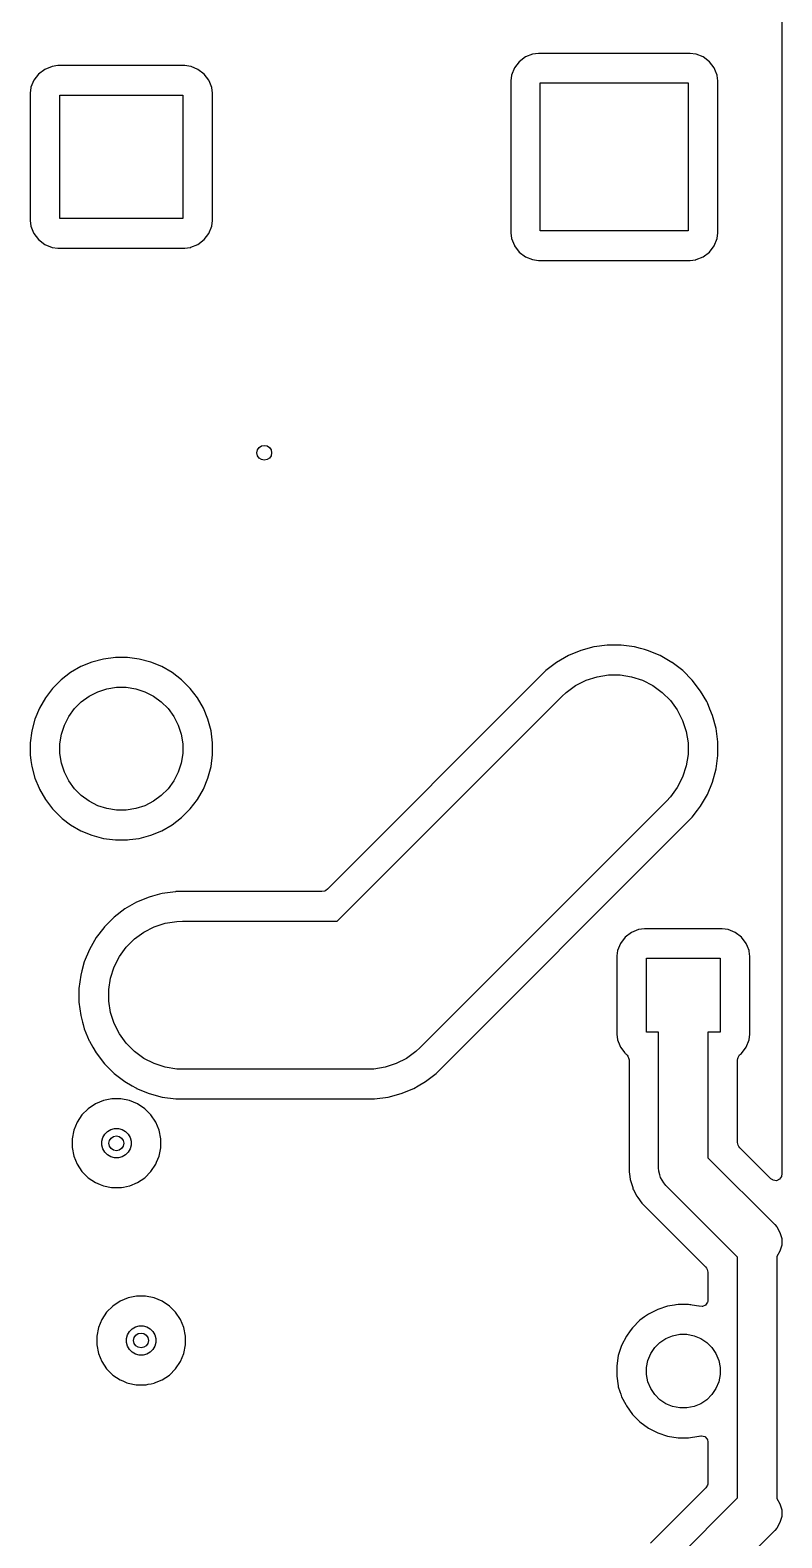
# Model space of a CAD drawing. Header units: inches. Extents: x 1.32 to 5.22, y -7.01 to -1.14.
# Drawn here: x 4.616 to 5.217, y -5.768 to -4.564 of the extents above; entities that cross this region are included whole.
import ezdxf

# ---------------------------------------------------------------- set-up
doc = ezdxf.new("R2010")
doc.units = ezdxf.units.IN
doc.header["$MEASUREMENT"] = 0
doc.layers.add('F.Cu', color=13, linetype='CONTINUOUS', true_color=0xc83434)

msp = doc.modelspace()

# ---------------------------------------------------------------- linework, layer by layer
at = {"layer": 'F.Cu', "linetype": 'CONTINUOUS'}
for p, q in [((5.2165, -3.9818), (5.2165, -5.4774)), ((5.0174, -4.5833), (5.0117, -4.5856)), ((5.0174, -4.5833), (5.0174, -4.5833)), ((5.0221, -4.5827), (5.0174, -4.5833)), ((5.0174, -4.5833), (5.0174, -4.5833)), ((5.1433, -4.5827), (5.0221, -4.5827)), ((5.0221, -4.5827), (5.0221, -4.5827)), ((5.1434, -4.5827), (5.1433, -4.5827)), ((5.1433, -4.5827), (5.1433, -4.5827)), ((5.1433, -4.5827), (5.1433, -4.5827)), ((5.1433, -4.5827), (5.1433, -4.5827)), ((5.1479, -4.5833), (5.1434, -4.5827)), ((5.1481, -4.5833), (5.1479, -4.5833)), ((5.1479, -4.5833), (5.1479, -4.5833)), ((5.1537, -4.5856), (5.1481, -4.5833)), ((4.6278, -4.5955), (4.6229, -4.5993)), ((4.6336, -4.5931), (4.6278, -4.5955)), ((4.6382, -4.5925), (4.6336, -4.5931)), ((4.6336, -4.5931), (4.6336, -4.5931)), ((4.6336, -4.5931), (4.6336, -4.5931)), ((4.7397, -4.5925), (4.6382, -4.5925)), ((4.6382, -4.5925), (4.6382, -4.5925)), ((4.7398, -4.5925), (4.7397, -4.5925)), ((4.7397, -4.5925), (4.7397, -4.5925)), ((4.7397, -4.5925), (4.7397, -4.5925)), ((4.7397, -4.5925), (4.7397, -4.5925)), ((4.7444, -4.5931), (4.7398, -4.5925)), ((4.7445, -4.5932), (4.7444, -4.5931)), ((4.7444, -4.5931), (4.7444, -4.5931)), ((4.7448, -4.5933), (4.7445, -4.5932)), ((4.7501, -4.5955), (4.7448, -4.5933)), ((4.7448, -4.5933), (4.7448, -4.5933)), ((4.7551, -4.5993), (4.7501, -4.5955)), ((4.7501, -4.5955), (4.7501, -4.5955)), ((5.003, -4.5944), (5.0007, -4.6)), ((5.0068, -4.5894), (5.003, -4.5944)), ((5.0117, -4.5856), (5.0068, -4.5894)), ((5.1586, -4.5894), (5.1537, -4.5856)), ((5.1537, -4.5856), (5.1537, -4.5856)), ((5.1624, -4.5944), (5.1586, -4.5894)), ((5.1635, -4.597), (5.1624, -4.5944)), ((5.1648, -4.6001), (5.1635, -4.597)), ((4.6191, -4.6042), (4.6168, -4.6098)), ((4.6229, -4.5993), (4.6191, -4.6042)), ((4.7588, -4.6042), (4.7551, -4.5993)), ((4.7591, -4.6047), (4.7588, -4.6042)), ((4.7612, -4.61), (4.7591, -4.6047)), ((5.0006, -4.6001), (5, -4.6047)), ((5, -4.6047), (5, -4.726)), ((5.0007, -4.6), (5.0006, -4.6001)), ((5.0006, -4.6001), (5.0006, -4.6001)), ((5.0236, -4.7244), (5.0236, -4.6063)), ((5.0236, -4.6063), (5.1417, -4.6063)), ((5.1417, -4.6063), (5.1417, -4.7244)), ((5.1648, -4.6003), (5.1648, -4.6001)), ((5.1648, -4.6001), (5.1648, -4.6001)), ((5.1648, -4.6004), (5.1648, -4.6003)), ((5.1648, -4.6003), (5.1648, -4.6003)), ((5.1654, -4.6046), (5.1648, -4.6004)), ((5.1654, -4.6047), (5.1654, -4.6046)), ((5.1654, -4.726), (5.1654, -4.6047)), ((5.1654, -4.6047), (5.1654, -4.6047)), ((5.1654, -4.6047), (5.1654, -4.6047)), ((4.6167, -4.61), (4.6161, -4.6146)), ((4.6161, -4.6146), (4.6161, -4.7161)), ((4.6168, -4.6098), (4.6167, -4.6099)), ((4.6167, -4.6099), (4.6167, -4.61)), ((4.6398, -4.7146), (4.6398, -4.6161)), ((4.6398, -4.6161), (4.7382, -4.6161)), ((4.7382, -4.6161), (4.7382, -4.7146)), ((4.7618, -4.6146), (4.7612, -4.61)), ((4.7612, -4.61), (4.7612, -4.61)), ((4.7612, -4.61), (4.7612, -4.61)), ((4.7618, -4.7161), (4.7618, -4.6146)), ((4.7618, -4.6146), (4.7618, -4.6146)), ((4.7618, -4.6146), (4.7618, -4.6146)), ((4.6161, -4.7161), (4.6167, -4.7207)), ((4.7382, -4.7146), (4.6398, -4.7146)), ((4.7612, -4.7207), (4.7618, -4.7161)), ((4.6167, -4.7207), (4.6167, -4.7207)), ((4.6167, -4.7207), (4.6167, -4.7207)), ((4.6167, -4.7207), (4.6189, -4.726)), ((4.6189, -4.726), (4.6191, -4.7265)), ((4.6191, -4.7265), (4.6229, -4.7314)), ((4.7551, -4.7314), (4.7588, -4.7265)), ((4.7588, -4.7265), (4.7612, -4.7207)), ((5, -4.726), (5.0006, -4.7306)), ((5.1417, -4.7244), (5.0236, -4.7244)), ((5.1648, -4.7306), (5.1654, -4.726)), ((4.6229, -4.7314), (4.6278, -4.7352)), ((4.6278, -4.7352), (4.6336, -4.7376)), ((4.6336, -4.7376), (4.6382, -4.7382)), ((4.6382, -4.7382), (4.7397, -4.7382)), ((4.7397, -4.7382), (4.744, -4.7376)), ((4.7397, -4.7382), (4.7397, -4.7382)), ((4.7397, -4.7382), (4.7397, -4.7382)), ((4.744, -4.7376), (4.7442, -4.7376)), ((4.7442, -4.7376), (4.7444, -4.7376)), ((4.7444, -4.7376), (4.7445, -4.7375)), ((4.7445, -4.7375), (4.7501, -4.7352)), ((4.7501, -4.7352), (4.7551, -4.7314)), ((5.0006, -4.7306), (5.0006, -4.7306)), ((5.0006, -4.7306), (5.0006, -4.7306)), ((5.0006, -4.7306), (5.0006, -4.7306)), ((5.0006, -4.7306), (5.0006, -4.7306)), ((5.0006, -4.7306), (5.0006, -4.7306)), ((5.0006, -4.7306), (5.0029, -4.7361)), ((5.0029, -4.7361), (5.0029, -4.7361)), ((5.0029, -4.7361), (5.0029, -4.7361)), ((5.0029, -4.7361), (5.003, -4.7363)), ((5.003, -4.7363), (5.0068, -4.7413)), ((5.0068, -4.7413), (5.0117, -4.7451)), ((5.1537, -4.7451), (5.1586, -4.7413)), ((5.1586, -4.7413), (5.1624, -4.7363)), ((5.1624, -4.7363), (5.1648, -4.7306)), ((5.0117, -4.7451), (5.0174, -4.7474)), ((5.0174, -4.7474), (5.0221, -4.7481)), ((5.0221, -4.7481), (5.1433, -4.7481)), ((5.1433, -4.7481), (5.1476, -4.7475)), ((5.1433, -4.7481), (5.1433, -4.7481)), ((5.1433, -4.7481), (5.1433, -4.7481)), ((5.1476, -4.7475), (5.1477, -4.7475)), ((5.1477, -4.7475), (5.1479, -4.7474)), ((5.1479, -4.7474), (5.1481, -4.7474)), ((5.1481, -4.7474), (5.1537, -4.7451)), ((4.6747, -5.0662), (4.6655, -5.0687)), ((4.6842, -5.0649), (4.6747, -5.0662)), ((4.6938, -5.0649), (4.6842, -5.0649)), ((4.6842, -5.0649), (4.6842, -5.0649)), ((4.6842, -5.0649), (4.6842, -5.0649)), ((4.7032, -5.0662), (4.6938, -5.0649)), ((4.6938, -5.0649), (4.6938, -5.0649)), ((4.6938, -5.0649), (4.6938, -5.0649)), ((4.7124, -5.0687), (4.7032, -5.0662)), ((5.046, -5.0635), (5.0366, -5.0689)), ((5.056, -5.0593), (5.046, -5.0635)), ((5.0664, -5.0566), (5.056, -5.0593)), ((5.056, -5.0593), (5.056, -5.0593)), ((5.0665, -5.0565), (5.0664, -5.0565)), ((5.0664, -5.0565), (5.0664, -5.0566)), ((5.0771, -5.0551), (5.0665, -5.0565)), ((5.0665, -5.0565), (5.0665, -5.0565)), ((5.0772, -5.0551), (5.0771, -5.0551)), ((5.0773, -5.0551), (5.0772, -5.0551)), ((5.0881, -5.0551), (5.0773, -5.0551)), ((5.0773, -5.0551), (5.0773, -5.0551)), ((5.0773, -5.0551), (5.0773, -5.0551)), ((5.0882, -5.0551), (5.0881, -5.0551)), ((5.0881, -5.0551), (5.0881, -5.0551)), ((5.0881, -5.0551), (5.0881, -5.0551)), ((5.0883, -5.0551), (5.0882, -5.0551)), ((5.0988, -5.0565), (5.0883, -5.0551)), ((5.1037, -5.0578), (5.0988, -5.0565)), ((5.0988, -5.0565), (5.0988, -5.0565)), ((5.0988, -5.0565), (5.0988, -5.0565)), ((5.1069, -5.0587), (5.1037, -5.0578)), ((5.1037, -5.0578), (5.1037, -5.0578)), ((5.1093, -5.0593), (5.1069, -5.0587)), ((5.1193, -5.0635), (5.1093, -5.0593)), ((5.1093, -5.0593), (5.1093, -5.0593)), ((5.1093, -5.0593), (5.1093, -5.0593)), ((5.1219, -5.0649), (5.1193, -5.0635)), ((5.1193, -5.0635), (5.1193, -5.0635)), ((5.1287, -5.0689), (5.1219, -5.0649)), ((4.6484, -5.0771), (4.6408, -5.0829)), ((4.6567, -5.0723), (4.6484, -5.0771)), ((4.6484, -5.0771), (4.6484, -5.0771)), ((4.6655, -5.0687), (4.6567, -5.0723)), ((4.6567, -5.0723), (4.6567, -5.0723)), ((4.7213, -5.0723), (4.7124, -5.0687)), ((4.7295, -5.0771), (4.7213, -5.0723)), ((4.7213, -5.0723), (4.7213, -5.0723)), ((4.7213, -5.0723), (4.7213, -5.0723)), ((4.7296, -5.0771), (4.7295, -5.0771)), ((4.7295, -5.0771), (4.7295, -5.0771)), ((4.7371, -5.0829), (4.7296, -5.0771)), ((4.7296, -5.0771), (4.7296, -5.0771)), ((5.028, -5.0755), (5.0204, -5.0832)), ((5.0323, -5.0722), (5.028, -5.0755)), ((5.028, -5.0755), (5.028, -5.0755)), ((5.028, -5.0755), (5.028, -5.0755)), ((5.0366, -5.0689), (5.0323, -5.0722)), ((5.0366, -5.0689), (5.0366, -5.0689)), ((5.0366, -5.0689), (5.0366, -5.0689)), ((5.0689, -5.0804), (5.078, -5.0789)), ((5.078, -5.0789), (5.0873, -5.0789)), ((5.0873, -5.0789), (5.0965, -5.0804)), ((5.1288, -5.0689), (5.1287, -5.0689)), ((5.1287, -5.0689), (5.1287, -5.0689)), ((5.1373, -5.0755), (5.1288, -5.0689)), ((5.145, -5.0832), (5.1373, -5.0755)), ((5.1373, -5.0755), (5.1373, -5.0755)), ((5.1373, -5.0755), (5.1373, -5.0755)), ((5.1373, -5.0755), (5.1373, -5.0755)), ((5.1373, -5.0755), (5.1373, -5.0755)), ((4.6341, -5.0897), (4.6283, -5.0972)), ((4.6408, -5.0829), (4.6341, -5.0897)), ((4.6341, -5.0897), (4.6341, -5.0897)), ((4.6341, -5.0897), (4.6341, -5.0897)), ((4.6408, -5.0829), (4.6408, -5.0829)), ((4.6408, -5.0829), (4.6408, -5.0829)), ((4.6701, -5.0923), (4.6775, -5.0899)), ((4.6775, -5.0899), (4.6851, -5.0887)), ((4.6851, -5.0887), (4.6928, -5.0887)), ((4.6928, -5.0887), (4.7005, -5.0899)), ((4.7005, -5.0899), (4.7078, -5.0923)), ((4.7439, -5.0897), (4.7371, -5.0829)), ((4.7371, -5.0829), (4.7371, -5.0829)), ((4.7371, -5.0829), (4.7371, -5.0829)), ((4.7371, -5.0829), (4.7371, -5.0829)), ((4.7371, -5.0829), (4.7371, -5.0829)), ((4.7497, -5.0972), (4.7439, -5.0897)), ((4.7439, -5.0897), (4.7439, -5.0897)), ((4.7439, -5.0897), (4.7439, -5.0897)), ((4.7439, -5.0897), (4.7439, -5.0897)), ((5.0204, -5.0832), (4.8535, -5.25)), ((5.0443, -5.0929), (5.0518, -5.0874)), ((5.0518, -5.0874), (5.0601, -5.0832)), ((5.0601, -5.0832), (5.0689, -5.0804)), ((5.0965, -5.0804), (5.1053, -5.0832)), ((5.1053, -5.0832), (5.1135, -5.0874)), ((5.1135, -5.0874), (5.121, -5.0929)), ((5.1516, -5.0918), (5.145, -5.0832)), ((5.145, -5.0832), (5.145, -5.0832)), ((5.145, -5.0832), (5.145, -5.0832)), ((4.6283, -5.0972), (4.6235, -5.1055)), ((4.6283, -5.0972), (4.6283, -5.0972)), ((4.6516, -5.1058), (4.657, -5.1004)), ((4.657, -5.1004), (4.6633, -5.0958)), ((4.6633, -5.0958), (4.6701, -5.0923)), ((4.7078, -5.0923), (4.7147, -5.0958)), ((4.7147, -5.0958), (4.7209, -5.1004)), ((4.7209, -5.1004), (4.7264, -5.1058)), ((4.7545, -5.1055), (4.7497, -5.0972)), ((4.8614, -5.2756), (5.0409, -5.096)), ((5.0409, -5.096), (5.0443, -5.0929)), ((5.121, -5.0929), (5.1276, -5.0994)), ((5.1276, -5.0994), (5.133, -5.1069)), ((5.1565, -5.1002), (5.1516, -5.0918)), ((5.1516, -5.0918), (5.1516, -5.0918)), ((5.1569, -5.101), (5.1565, -5.1002)), ((5.157, -5.1011), (5.1569, -5.101)), ((5.157, -5.1012), (5.157, -5.1011)), ((5.157, -5.1011), (5.157, -5.1011)), ((5.1591, -5.1063), (5.157, -5.1012)), ((4.6198, -5.1143), (4.6174, -5.1236)), ((4.6235, -5.1055), (4.6198, -5.1143)), ((4.6235, -5.1055), (4.6235, -5.1055)), ((4.6435, -5.119), (4.647, -5.1121)), ((4.647, -5.1121), (4.6516, -5.1058)), ((4.7264, -5.1058), (4.7309, -5.1121)), ((4.7309, -5.1121), (4.7344, -5.119)), ((4.7581, -5.1143), (4.7545, -5.1055)), ((4.7606, -5.1236), (4.7581, -5.1143)), ((5.133, -5.1069), (5.1372, -5.1152)), ((5.1372, -5.1152), (5.1401, -5.124)), ((5.1612, -5.1112), (5.1591, -5.1063)), ((5.164, -5.1216), (5.1612, -5.1112)), ((4.6174, -5.1236), (4.6161, -5.133)), ((4.6399, -5.1339), (4.6411, -5.1263)), ((4.6411, -5.1263), (4.6435, -5.119)), ((4.7344, -5.119), (4.7368, -5.1263)), ((4.7368, -5.1263), (4.738, -5.1339)), ((4.7618, -5.133), (4.7606, -5.1236)), ((5.1401, -5.124), (5.1416, -5.1332)), ((5.1654, -5.1324), (5.164, -5.1216)), ((4.6161, -5.133), (4.6161, -5.1426)), ((4.6399, -5.1417), (4.6399, -5.1339)), ((4.738, -5.1339), (4.738, -5.1417)), ((4.7618, -5.1426), (4.7618, -5.133)), ((5.1416, -5.1332), (5.1416, -5.1424)), ((5.1654, -5.1432), (5.1654, -5.1324)), ((4.6161, -5.1426), (4.6167, -5.1471)), ((4.6167, -5.1471), (4.6174, -5.152)), ((4.6411, -5.1493), (4.6399, -5.1417)), ((4.6435, -5.1566), (4.6411, -5.1493)), ((4.7368, -5.1493), (4.7344, -5.1566)), ((4.738, -5.1417), (4.7368, -5.1493)), ((4.7606, -5.152), (4.7618, -5.1426)), ((5.1416, -5.1424), (5.1401, -5.1516)), ((5.164, -5.154), (5.1654, -5.1432)), ((4.6174, -5.152), (4.6198, -5.1613)), ((4.6198, -5.1613), (4.6232, -5.1693)), ((4.647, -5.1635), (4.6435, -5.1566)), ((4.7344, -5.1566), (4.7309, -5.1635)), ((4.7545, -5.1701), (4.7581, -5.1613)), ((4.7581, -5.1613), (4.7606, -5.152)), ((5.1372, -5.1604), (5.133, -5.1687)), ((5.1401, -5.1516), (5.1372, -5.1604)), ((5.1612, -5.1644), (5.164, -5.154)), ((4.6232, -5.1693), (4.6233, -5.1696)), ((4.6233, -5.1696), (4.6235, -5.1701)), ((4.6235, -5.1701), (4.6235, -5.1701)), ((4.6235, -5.1701), (4.6283, -5.1784)), ((4.6516, -5.1698), (4.647, -5.1635)), ((4.657, -5.1752), (4.6516, -5.1698)), ((4.6633, -5.1798), (4.657, -5.1752)), ((4.7209, -5.1752), (4.7147, -5.1798)), ((4.7264, -5.1698), (4.7209, -5.1752)), ((4.7309, -5.1635), (4.7264, -5.1698)), ((4.7497, -5.1784), (4.7545, -5.1701)), ((5.133, -5.1687), (5.1276, -5.1761)), ((5.1516, -5.1838), (5.157, -5.1744)), ((5.157, -5.1744), (5.1612, -5.1644)), ((4.6283, -5.1784), (4.6283, -5.1784)), ((4.6283, -5.1784), (4.6283, -5.1784)), ((4.6283, -5.1784), (4.6283, -5.1784)), ((4.6283, -5.1784), (4.6341, -5.1859)), ((4.6341, -5.1859), (4.6341, -5.1859)), ((4.6341, -5.1859), (4.6341, -5.1859)), ((4.6341, -5.1859), (4.6341, -5.1859)), ((4.6341, -5.1859), (4.6408, -5.1927)), ((4.6701, -5.1833), (4.6633, -5.1798)), ((4.6775, -5.1856), (4.6701, -5.1833)), ((4.6851, -5.1869), (4.6775, -5.1856)), ((4.6928, -5.1869), (4.6851, -5.1869)), ((4.7005, -5.1856), (4.6928, -5.1869)), ((4.7078, -5.1833), (4.7005, -5.1856)), ((4.7147, -5.1798), (4.7078, -5.1833)), ((4.7371, -5.1927), (4.7439, -5.1859)), ((4.7439, -5.1859), (4.7497, -5.1784)), ((5.1244, -5.1796), (4.9276, -5.3764)), ((5.1276, -5.1761), (5.1244, -5.1796)), ((5.145, -5.1924), (5.1492, -5.187)), ((5.1492, -5.187), (5.1516, -5.1838)), ((4.6408, -5.1927), (4.6408, -5.1927)), ((4.6408, -5.1927), (4.6408, -5.1927)), ((4.6408, -5.1927), (4.6408, -5.1927)), ((4.6408, -5.1927), (4.6417, -5.1934)), ((4.6417, -5.1934), (4.6484, -5.1985)), ((4.6484, -5.1985), (4.6567, -5.2033)), ((4.7213, -5.2033), (4.7295, -5.1985)), ((4.7295, -5.1985), (4.7371, -5.1927)), ((5.137, -5.2004), (5.145, -5.1924)), ((5.145, -5.1924), (5.145, -5.1924)), ((4.6567, -5.2033), (4.6567, -5.2033)), ((4.6567, -5.2033), (4.6567, -5.2033)), ((4.6567, -5.2033), (4.6655, -5.2069)), ((4.6655, -5.2069), (4.6747, -5.2094)), ((4.6747, -5.2094), (4.6818, -5.2103)), ((4.6818, -5.2103), (4.6842, -5.2106)), ((4.6842, -5.2106), (4.6842, -5.2106)), ((4.6842, -5.2106), (4.6842, -5.2106)), ((4.6842, -5.2106), (4.6938, -5.2106)), ((4.6938, -5.2106), (4.6956, -5.2104)), ((4.6938, -5.2106), (4.6938, -5.2106)), ((4.6956, -5.2104), (4.7032, -5.2094)), ((4.7032, -5.2094), (4.7124, -5.2069)), ((4.7124, -5.2069), (4.7213, -5.2033)), ((4.9405, -5.397), (5.137, -5.2004)), ((5.137, -5.2004), (5.137, -5.2004)), ((4.7112, -5.2562), (4.7011, -5.2603)), ((4.7139, -5.2554), (4.7112, -5.2562)), ((4.7194, -5.254), (4.7139, -5.2554)), ((4.7215, -5.2534), (4.7194, -5.254)), ((4.7194, -5.254), (4.7194, -5.254)), ((4.7216, -5.2534), (4.7215, -5.2534)), ((4.7322, -5.252), (4.7216, -5.2534)), ((4.7216, -5.2534), (4.7216, -5.2534)), ((4.7216, -5.2534), (4.7216, -5.2534)), ((4.7323, -5.252), (4.7322, -5.252)), ((4.7324, -5.2519), (4.7323, -5.252)), ((4.8491, -5.2519), (4.7324, -5.2519)), ((4.8515, -5.2514), (4.8491, -5.2519)), ((4.8524, -5.2509), (4.8515, -5.2514)), ((4.8535, -5.25), (4.8524, -5.2509)), ((4.6918, -5.2657), (4.6832, -5.2723)), ((4.7011, -5.2603), (4.6918, -5.2657)), ((4.6918, -5.2657), (4.6918, -5.2657)), ((4.7011, -5.2603), (4.7011, -5.2603)), ((4.6749, -5.2808), (4.6689, -5.2886)), ((4.6755, -5.28), (4.6749, -5.2808)), ((4.6832, -5.2723), (4.6755, -5.28)), ((4.6755, -5.28), (4.6755, -5.28)), ((4.6755, -5.28), (4.6755, -5.28)), ((4.6755, -5.28), (4.6755, -5.28)), ((4.6832, -5.2723), (4.6832, -5.2723)), ((4.7069, -5.2843), (4.7152, -5.2801)), ((4.7152, -5.2801), (4.724, -5.2772)), ((4.724, -5.2772), (4.7332, -5.2758)), ((4.7332, -5.2758), (4.7378, -5.2756)), ((4.7378, -5.2756), (4.8614, -5.2756)), ((5.1021, -5.2821), (5.0963, -5.2845)), ((5.1067, -5.2815), (5.1021, -5.2821)), ((5.1021, -5.2821), (5.1021, -5.2821)), ((5.1021, -5.2821), (5.1021, -5.2821)), ((5.1689, -5.2815), (5.1067, -5.2815)), ((5.1067, -5.2815), (5.1067, -5.2815)), ((5.1735, -5.2821), (5.1689, -5.2815)), ((5.1689, -5.2815), (5.1689, -5.2815)), ((5.1689, -5.2815), (5.1689, -5.2815)), ((5.1689, -5.2815), (5.1689, -5.2815)), ((5.1689, -5.2815), (5.1689, -5.2815)), ((5.1737, -5.2822), (5.1735, -5.2821)), ((5.1735, -5.2821), (5.1735, -5.2821)), ((5.1792, -5.2845), (5.1737, -5.2822)), ((4.6689, -5.2886), (4.6635, -5.298)), ((4.6689, -5.2886), (4.6689, -5.2886)), ((4.6929, -5.2963), (4.6994, -5.2897)), ((4.6994, -5.2897), (4.7069, -5.2843)), ((5.0876, -5.2932), (5.0853, -5.2988)), ((5.0914, -5.2883), (5.0876, -5.2932)), ((5.0963, -5.2845), (5.0914, -5.2883)), ((5.1842, -5.2883), (5.1792, -5.2845)), ((5.1792, -5.2845), (5.1792, -5.2845)), ((5.188, -5.2932), (5.1842, -5.2883)), ((5.1891, -5.2958), (5.188, -5.2932)), ((4.6635, -5.298), (4.6593, -5.308)), ((4.6635, -5.298), (4.6635, -5.298)), ((4.6832, -5.312), (4.6874, -5.3038)), ((4.6874, -5.3038), (4.6929, -5.2963)), ((5.0847, -5.3031), (5.0846, -5.3036)), ((5.0846, -5.3036), (5.0846, -5.3036)), ((5.0846, -5.3036), (5.0846, -5.3657)), ((5.0852, -5.2989), (5.0847, -5.3031)), ((5.0847, -5.3031), (5.0847, -5.3031)), ((5.0847, -5.3031), (5.0847, -5.3031)), ((5.0853, -5.2988), (5.0852, -5.2989)), ((5.0852, -5.2989), (5.0852, -5.2989)), ((5.1083, -5.3642), (5.1083, -5.3051)), ((5.1083, -5.3051), (5.1673, -5.3051)), ((5.1673, -5.3051), (5.1673, -5.3642)), ((5.1904, -5.2989), (5.1891, -5.2958)), ((5.1904, -5.299), (5.1904, -5.2989)), ((5.1904, -5.2991), (5.1904, -5.299)), ((5.1904, -5.2993), (5.1904, -5.2991)), ((5.1904, -5.2991), (5.1904, -5.2991)), ((5.191, -5.3036), (5.1904, -5.2993)), ((5.191, -5.3657), (5.191, -5.3036)), ((5.191, -5.3036), (5.191, -5.3036)), ((5.191, -5.3036), (5.191, -5.3036)), ((5.191, -5.3036), (5.191, -5.3036)), ((4.6565, -5.3185), (4.6551, -5.3292)), ((4.6574, -5.315), (4.6565, -5.3185)), ((4.6565, -5.3185), (4.6565, -5.3185)), ((4.6565, -5.3185), (4.6565, -5.3185)), ((4.6593, -5.308), (4.6574, -5.315)), ((4.6593, -5.308), (4.6593, -5.308)), ((4.6804, -5.3209), (4.6832, -5.312)), ((4.6551, -5.3292), (4.6551, -5.3292)), ((4.6551, -5.3292), (4.6551, -5.3401)), ((4.6789, -5.33), (4.6804, -5.3209)), ((4.6789, -5.3393), (4.6789, -5.33)), ((4.6551, -5.3401), (4.6551, -5.3401)), ((4.6551, -5.3401), (4.6565, -5.3508)), ((4.6804, -5.3484), (4.6789, -5.3393)), ((4.6565, -5.3508), (4.6565, -5.3508)), ((4.6565, -5.3508), (4.6565, -5.3508)), ((4.6565, -5.3508), (4.6579, -5.356)), ((4.6832, -5.3572), (4.6804, -5.3484)), ((4.6579, -5.356), (4.6584, -5.3579)), ((4.6584, -5.3579), (4.6593, -5.3613)), ((4.6593, -5.3613), (4.6634, -5.3711)), ((4.6874, -5.3655), (4.6832, -5.3572)), ((4.6929, -5.373), (4.6874, -5.3655)), ((5.0846, -5.3657), (5.0852, -5.3703)), ((5.1181, -5.3642), (5.1083, -5.3642)), ((5.1181, -5.4724), (5.1181, -5.3642)), ((5.1673, -5.3642), (5.1575, -5.3642)), ((5.1575, -5.3642), (5.1575, -5.4643)), ((5.1904, -5.3703), (5.191, -5.3657)), ((4.6634, -5.3711), (4.6635, -5.3713)), ((4.6635, -5.3713), (4.6635, -5.3713)), ((4.6635, -5.3713), (4.6662, -5.3761)), ((4.6662, -5.3761), (4.6689, -5.3807)), ((4.6994, -5.3796), (4.6929, -5.373)), ((4.7069, -5.385), (4.6994, -5.3796)), ((4.9242, -5.3796), (4.9167, -5.385)), ((4.9276, -5.3764), (4.9242, -5.3796)), ((5.0852, -5.3703), (5.0852, -5.3703)), ((5.0852, -5.3703), (5.0852, -5.3703)), ((5.0852, -5.3703), (5.0852, -5.3703)), ((5.0852, -5.3703), (5.0852, -5.3703)), ((5.0852, -5.3703), (5.0852, -5.3703)), ((5.0852, -5.3703), (5.0871, -5.3748)), ((5.0871, -5.3748), (5.0876, -5.3761)), ((5.0876, -5.3761), (5.0911, -5.3807)), ((5.1842, -5.381), (5.188, -5.3761)), ((5.188, -5.3761), (5.1904, -5.3703)), ((4.6689, -5.3807), (4.6689, -5.3807)), ((4.6689, -5.3807), (4.6689, -5.3807)), ((4.6689, -5.3807), (4.6755, -5.3893)), ((4.6755, -5.3893), (4.6755, -5.3893)), ((4.6755, -5.3893), (4.6755, -5.3893)), ((4.6755, -5.3893), (4.6832, -5.397)), ((4.7152, -5.3892), (4.7069, -5.385)), ((4.724, -5.3921), (4.7152, -5.3892)), ((4.9084, -5.3892), (4.8996, -5.3921)), ((4.9167, -5.385), (4.9084, -5.3892)), ((5.0911, -5.3807), (5.0914, -5.381)), ((5.0914, -5.381), (5.092, -5.3815)), ((5.092, -5.3815), (5.093, -5.3825)), ((5.093, -5.3825), (5.0935, -5.3832)), ((5.0935, -5.3832), (5.0944, -5.3853)), ((5.0944, -5.3853), (5.0944, -5.3854)), ((5.0944, -5.3854), (5.0945, -5.3862)), ((5.0945, -5.3862), (5.0945, -5.4759)), ((5.1811, -5.3865), (5.1813, -5.3851)), ((5.1811, -5.4521), (5.1811, -5.3865)), ((5.1813, -5.3851), (5.1816, -5.3842)), ((5.1816, -5.3842), (5.1827, -5.3823)), ((5.1827, -5.3822), (5.1834, -5.3817)), ((5.1827, -5.3823), (5.1827, -5.3822)), ((5.1834, -5.3817), (5.1842, -5.381)), ((4.6832, -5.397), (4.6832, -5.397)), ((4.6832, -5.397), (4.6832, -5.397)), ((4.6832, -5.397), (4.6918, -5.4036)), ((4.6918, -5.4036), (4.6918, -5.4036)), ((4.6918, -5.4036), (4.6918, -5.4036)), ((4.6918, -5.4036), (4.6975, -5.4069)), ((4.7332, -5.3935), (4.724, -5.3921)), ((4.7378, -5.3937), (4.7332, -5.3935)), ((4.8858, -5.3937), (4.7378, -5.3937)), ((4.8905, -5.3935), (4.8858, -5.3937)), ((4.8996, -5.3921), (4.8905, -5.3935)), ((4.9261, -5.4069), (4.9319, -5.4036)), ((4.9319, -5.4036), (4.9405, -5.397)), ((4.6975, -5.4069), (4.7005, -5.4086)), ((4.7005, -5.4086), (4.701, -5.4089)), ((4.701, -5.4089), (4.7011, -5.4089)), ((4.7011, -5.4089), (4.7011, -5.409)), ((4.7011, -5.409), (4.7012, -5.409)), ((4.7012, -5.409), (4.7112, -5.4131)), ((4.7112, -5.4131), (4.7216, -5.4159)), ((4.7216, -5.4159), (4.7324, -5.4173)), ((4.8912, -5.4173), (4.902, -5.4159)), ((4.902, -5.4159), (4.9125, -5.4131)), ((4.9125, -5.4131), (4.9225, -5.409)), ((4.9225, -5.409), (4.9261, -5.4069)), ((4.6624, -5.4252), (4.6575, -5.4302)), ((4.6682, -5.4213), (4.6624, -5.4252)), ((4.6624, -5.4252), (4.6624, -5.4252)), ((4.6624, -5.4252), (4.6624, -5.4252)), ((4.6747, -5.4187), (4.6682, -5.4213)), ((4.6682, -5.4213), (4.6682, -5.4213)), ((4.6682, -5.4213), (4.6682, -5.4213)), ((4.6815, -5.4173), (4.6747, -5.4187)), ((4.6747, -5.4187), (4.6747, -5.4187)), ((4.6747, -5.4187), (4.6747, -5.4187)), ((4.6885, -5.4173), (4.6815, -5.4173)), ((4.6815, -5.4173), (4.6815, -5.4173)), ((4.6815, -5.4173), (4.6815, -5.4173)), ((4.6954, -5.4187), (4.6885, -5.4173)), ((4.6885, -5.4173), (4.6885, -5.4173)), ((4.6885, -5.4173), (4.6885, -5.4173)), ((4.7018, -5.4213), (4.6954, -5.4187)), ((4.6954, -5.4187), (4.6954, -5.4187)), ((4.6954, -5.4187), (4.6954, -5.4187)), ((4.7076, -5.4252), (4.7018, -5.4213)), ((4.7018, -5.4213), (4.7018, -5.4213)), ((4.7018, -5.4213), (4.7018, -5.4213)), ((4.7018, -5.4213), (4.7018, -5.4213)), ((4.7018, -5.4213), (4.7018, -5.4213)), ((4.7126, -5.4302), (4.7076, -5.4252)), ((4.7076, -5.4252), (4.7076, -5.4252)), ((4.7076, -5.4252), (4.7076, -5.4252)), ((4.7324, -5.4173), (4.7324, -5.4173)), ((4.7324, -5.4173), (4.8912, -5.4173)), ((4.8912, -5.4173), (4.8912, -5.4173)), ((4.6536, -5.436), (4.6509, -5.4424)), ((4.6575, -5.4302), (4.6536, -5.436)), ((4.6536, -5.436), (4.6536, -5.436)), ((4.6536, -5.436), (4.6536, -5.436)), ((4.6575, -5.4302), (4.6575, -5.4302)), ((4.6575, -5.4302), (4.6575, -5.4302)), ((4.7165, -5.436), (4.7126, -5.4302)), ((4.7126, -5.4302), (4.7126, -5.4302)), ((4.7126, -5.4302), (4.7126, -5.4302)), ((4.7191, -5.4424), (4.7165, -5.436)), ((4.7165, -5.436), (4.7165, -5.436)), ((4.6509, -5.4424), (4.6496, -5.4493)), ((4.6496, -5.4493), (4.6496, -5.4562)), ((4.6509, -5.4424), (4.6509, -5.4424)), ((4.6509, -5.4424), (4.6509, -5.4424)), ((4.6733, -5.4512), (4.6741, -5.4482)), ((4.6733, -5.4543), (4.6733, -5.4512)), ((4.6741, -5.4482), (4.6757, -5.4456)), ((4.6757, -5.4456), (4.6778, -5.4434)), ((4.6778, -5.4434), (4.6805, -5.4418)), ((4.6805, -5.4418), (4.6835, -5.441)), ((4.6835, -5.441), (4.6866, -5.441)), ((4.6866, -5.441), (4.6896, -5.4418)), ((4.6896, -5.4418), (4.6922, -5.4434)), ((4.6922, -5.4434), (4.6944, -5.4456)), ((4.6944, -5.4456), (4.696, -5.4482)), ((4.696, -5.4482), (4.6967, -5.4512)), ((4.6967, -5.4512), (4.6967, -5.4543)), ((4.7205, -5.4492), (4.7191, -5.4424)), ((4.7191, -5.4424), (4.7191, -5.4424)), ((4.7205, -5.4493), (4.7205, -5.4492)), ((4.7205, -5.4563), (4.7205, -5.4493)), ((5.1817, -5.4544), (5.1811, -5.4521)), ((4.6496, -5.4562), (4.6509, -5.4631)), ((4.6509, -5.4631), (4.6509, -5.4631)), ((4.6509, -5.4631), (4.6509, -5.4631)), ((4.6509, -5.4631), (4.6536, -5.4695)), ((4.6741, -5.4573), (4.6733, -5.4543)), ((4.6757, -5.4599), (4.6741, -5.4573)), ((4.6778, -5.4621), (4.6757, -5.4599)), ((4.6805, -5.4637), (4.6778, -5.4621)), ((4.6835, -5.4645), (4.6805, -5.4637)), ((4.6896, -5.4637), (4.6866, -5.4645)), ((4.6922, -5.4621), (4.6896, -5.4637)), ((4.6944, -5.4599), (4.6922, -5.4621)), ((4.696, -5.4573), (4.6944, -5.4599)), ((4.6967, -5.4543), (4.696, -5.4573)), ((4.7171, -5.468), (4.7191, -5.4631)), ((4.7191, -5.4631), (4.7192, -5.463)), ((4.7191, -5.4631), (4.7191, -5.4631)), ((4.7191, -5.4631), (4.7191, -5.4631)), ((4.7192, -5.463), (4.7205, -5.4563)), ((4.7205, -5.4563), (4.7205, -5.4563)), ((5.1822, -5.4553), (5.1817, -5.4544)), ((5.183, -5.4564), (5.1822, -5.4553)), ((5.2078, -5.4812), (5.183, -5.4564)), ((4.6536, -5.4695), (4.6536, -5.4695)), ((4.6536, -5.4695), (4.6536, -5.4695)), ((4.6536, -5.4695), (4.6575, -5.4754)), ((4.6575, -5.4754), (4.6575, -5.4754)), ((4.6575, -5.4754), (4.6575, -5.4754)), ((4.6575, -5.4754), (4.6624, -5.4803)), ((4.6866, -5.4645), (4.6835, -5.4645)), ((4.7076, -5.4803), (4.7126, -5.4754)), ((4.7126, -5.4754), (4.7165, -5.4695)), ((4.7165, -5.4695), (4.7171, -5.468)), ((5.0945, -5.4759), (5.0947, -5.4771)), ((5.1183, -5.475), (5.1181, -5.4724)), ((5.1191, -5.4779), (5.1183, -5.475)), ((5.1183, -5.475), (5.1183, -5.475)), ((5.1575, -5.4643), (5.2108, -5.5176)), ((4.6624, -5.4803), (4.6624, -5.4803)), ((4.6624, -5.4803), (4.6624, -5.4803)), ((4.6624, -5.4803), (4.6682, -5.4842)), ((4.6682, -5.4842), (4.6682, -5.4842)), ((4.6682, -5.4842), (4.672, -5.4857)), ((4.672, -5.4857), (4.6747, -5.4868)), ((4.6747, -5.4868), (4.6747, -5.4868)), ((4.6747, -5.4868), (4.6747, -5.4868)), ((4.6747, -5.4868), (4.6747, -5.4868)), ((4.6747, -5.4868), (4.6812, -5.4881)), ((4.6812, -5.4881), (4.6814, -5.4882)), ((4.6814, -5.4882), (4.6815, -5.4882)), ((4.6815, -5.4882), (4.6885, -5.4882)), ((4.6885, -5.4882), (4.6887, -5.4882)), ((4.6887, -5.4882), (4.689, -5.4881)), ((4.689, -5.4881), (4.6908, -5.4878)), ((4.6908, -5.4878), (4.6931, -5.4873)), ((4.6908, -5.4878), (4.6908, -5.4878)), ((4.6931, -5.4873), (4.6954, -5.4868)), ((4.6954, -5.4868), (4.6954, -5.4868)), ((4.6954, -5.4868), (4.6954, -5.4868)), ((4.6954, -5.4868), (4.6954, -5.4868)), ((4.6954, -5.4868), (4.6954, -5.4868)), ((4.6954, -5.4868), (4.6955, -5.4868)), ((4.6955, -5.4868), (4.6958, -5.4867)), ((4.6958, -5.4867), (4.7018, -5.4842)), ((4.6958, -5.4867), (4.6958, -5.4867)), ((4.7018, -5.4842), (4.7076, -5.4803)), ((4.7018, -5.4842), (4.7018, -5.4842)), ((4.7018, -5.4842), (4.7018, -5.4842)), ((5.0947, -5.4771), (5.0947, -5.4771)), ((5.0947, -5.4771), (5.0954, -5.4816)), ((5.0954, -5.4816), (5.0955, -5.4826)), ((5.0955, -5.4826), (5.0955, -5.4826)), ((5.0955, -5.4826), (5.0955, -5.4826)), ((5.0955, -5.4826), (5.0974, -5.4882)), ((5.0974, -5.4882), (5.0976, -5.4891)), ((5.1196, -5.48), (5.1191, -5.4779)), ((5.1222, -5.4844), (5.1196, -5.48)), ((5.1239, -5.4864), (5.1222, -5.4844)), ((5.1222, -5.4844), (5.1222, -5.4844)), ((5.1811, -5.5436), (5.1239, -5.4864)), ((5.2092, -5.4821), (5.2078, -5.4812)), ((5.2095, -5.4823), (5.2092, -5.4821)), ((5.2122, -5.4827), (5.2095, -5.4823)), ((5.2147, -5.4815), (5.2122, -5.4827)), ((5.2162, -5.4792), (5.2147, -5.4815)), ((5.2163, -5.4788), (5.2162, -5.4792)), ((5.2165, -5.4774), (5.2163, -5.4788)), ((5.0976, -5.4891), (5.0976, -5.4891)), ((5.0976, -5.4891), (5.0976, -5.4891)), ((5.0976, -5.4891), (5.0981, -5.4899)), ((5.0981, -5.4899), (5.0981, -5.4899)), ((5.0981, -5.4899), (5.1007, -5.4951)), ((5.1007, -5.4951), (5.1007, -5.4951)), ((5.1007, -5.4951), (5.1014, -5.496)), ((5.1014, -5.496), (5.1047, -5.5007)), ((5.1047, -5.5007), (5.1047, -5.5007)), ((5.1047, -5.5007), (5.1555, -5.5515)), ((5.2108, -5.5176), (5.2125, -5.5195)), ((5.2125, -5.5195), (5.215, -5.524)), ((5.215, -5.524), (5.2164, -5.5289)), ((5.2164, -5.5341), (5.215, -5.539)), ((5.2164, -5.5289), (5.2164, -5.5341)), ((5.1811, -5.7359), (5.1811, -5.5436)), ((5.215, -5.539), (5.2126, -5.5433)), ((5.2126, -5.5433), (5.2126, -5.7363)), ((5.1555, -5.5515), (5.1564, -5.5526)), ((5.1564, -5.5526), (5.1569, -5.5535)), ((5.1569, -5.5535), (5.1575, -5.5558)), ((5.1575, -5.5558), (5.1575, -5.5777)), ((4.6821, -5.5827), (4.6772, -5.5876)), ((4.6879, -5.5788), (4.6821, -5.5827)), ((4.6821, -5.5827), (4.6821, -5.5827)), ((4.6821, -5.5827), (4.6821, -5.5827)), ((4.6944, -5.5761), (4.6879, -5.5788)), ((4.6879, -5.5788), (4.6879, -5.5788)), ((4.6879, -5.5788), (4.6879, -5.5788)), ((4.7012, -5.5748), (4.6944, -5.5761)), ((4.6944, -5.5761), (4.6944, -5.5761)), ((4.6944, -5.5761), (4.6944, -5.5761)), ((4.7082, -5.5748), (4.7012, -5.5748)), ((4.7012, -5.5748), (4.7012, -5.5748)), ((4.7012, -5.5748), (4.7012, -5.5748)), ((4.7151, -5.5761), (4.7082, -5.5748)), ((4.7082, -5.5748), (4.7082, -5.5748)), ((4.7082, -5.5748), (4.7082, -5.5748)), ((4.7215, -5.5788), (4.7151, -5.5761)), ((4.7151, -5.5761), (4.7151, -5.5761)), ((4.7151, -5.5761), (4.7151, -5.5761)), ((4.7273, -5.5827), (4.7215, -5.5788)), ((4.7215, -5.5788), (4.7215, -5.5788)), ((4.7215, -5.5788), (4.7215, -5.5788)), ((4.7215, -5.5788), (4.7215, -5.5788)), ((4.7215, -5.5788), (4.7215, -5.5788)), ((4.7323, -5.5876), (4.7273, -5.5827)), ((4.7273, -5.5827), (4.7273, -5.5827)), ((4.7273, -5.5827), (4.7273, -5.5827)), ((5.1253, -5.5828), (5.1174, -5.5854)), ((5.1308, -5.5819), (5.1253, -5.5828)), ((5.1317, -5.5818), (5.1308, -5.5819)), ((5.1321, -5.5817), (5.1317, -5.5818)), ((5.1336, -5.5815), (5.1321, -5.5817)), ((5.142, -5.5815), (5.1336, -5.5815)), ((5.1336, -5.5815), (5.1336, -5.5815)), ((5.1431, -5.5817), (5.142, -5.5815)), ((5.142, -5.5815), (5.142, -5.5815)), ((5.1439, -5.5818), (5.1431, -5.5817)), ((5.1448, -5.5819), (5.1439, -5.5818)), ((5.1502, -5.5828), (5.1448, -5.5819)), ((5.1506, -5.5829), (5.1502, -5.5828)), ((5.1502, -5.5828), (5.1502, -5.5828)), ((5.1528, -5.5831), (5.1506, -5.5829)), ((5.1531, -5.5831), (5.1528, -5.5831)), ((5.1556, -5.5819), (5.1531, -5.5831)), ((5.1531, -5.5831), (5.1531, -5.5831)), ((5.1571, -5.5796), (5.1556, -5.5819)), ((5.1573, -5.5791), (5.1571, -5.5796)), ((5.1575, -5.5777), (5.1573, -5.5791)), ((4.6733, -5.5934), (4.6706, -5.5999)), ((4.6772, -5.5876), (4.6733, -5.5934)), ((4.6733, -5.5934), (4.6733, -5.5934)), ((4.6733, -5.5934), (4.6733, -5.5934)), ((4.6772, -5.5876), (4.6772, -5.5876)), ((4.6772, -5.5876), (4.6772, -5.5876)), ((4.7361, -5.5934), (4.7323, -5.5876)), ((4.7323, -5.5876), (4.7323, -5.5876)), ((4.7323, -5.5876), (4.7323, -5.5876)), ((4.7388, -5.5999), (4.7361, -5.5934)), ((4.7361, -5.5934), (4.7361, -5.5934)), ((5.1032, -5.5941), (5.0972, -5.6)), ((5.1069, -5.5914), (5.1032, -5.5941)), ((5.1099, -5.5892), (5.1069, -5.5914)), ((5.1174, -5.5854), (5.1099, -5.5892)), ((5.1099, -5.5892), (5.1099, -5.5892)), ((5.1099, -5.5892), (5.1099, -5.5892)), ((4.6706, -5.5999), (4.6693, -5.6067)), ((4.6693, -5.6067), (4.6693, -5.6137)), ((4.6706, -5.5999), (4.6706, -5.5999)), ((4.6706, -5.5999), (4.6706, -5.5999)), ((4.693, -5.6087), (4.6938, -5.6057)), ((4.6938, -5.6057), (4.6954, -5.603)), ((4.6954, -5.603), (4.6975, -5.6009)), ((4.6975, -5.6009), (4.7002, -5.5993)), ((4.7002, -5.5993), (4.7032, -5.5985)), ((4.7032, -5.5985), (4.7063, -5.5985)), ((4.7063, -5.5985), (4.7092, -5.5993)), ((4.7092, -5.5993), (4.7119, -5.6009)), ((4.7119, -5.6009), (4.7141, -5.603)), ((4.7141, -5.603), (4.7156, -5.6057)), ((4.7156, -5.6057), (4.7164, -5.6087)), ((4.7402, -5.6067), (4.7388, -5.5999)), ((4.7388, -5.5999), (4.7388, -5.5999)), ((4.7402, -5.6137), (4.7402, -5.6067)), ((4.7402, -5.6067), (4.7402, -5.6067)), ((4.7402, -5.6067), (4.7402, -5.6067)), ((4.7402, -5.6067), (4.7402, -5.6067)), ((5.0923, -5.6068), (5.0885, -5.6142)), ((5.0954, -5.6026), (5.0923, -5.6067)), ((5.0923, -5.6067), (5.0923, -5.6068)), ((5.0972, -5.6), (5.0954, -5.6026)), ((5.1191, -5.6118), (5.1239, -5.6086)), ((5.1239, -5.6086), (5.1292, -5.6064)), ((5.1292, -5.6064), (5.1349, -5.6053)), ((5.1349, -5.6053), (5.1407, -5.6053)), ((5.1407, -5.6053), (5.1464, -5.6064)), ((5.1464, -5.6064), (5.1517, -5.6086)), ((5.1517, -5.6086), (5.1565, -5.6118)), ((4.6693, -5.6137), (4.6706, -5.6206)), ((4.6706, -5.6206), (4.6706, -5.6206)), ((4.6706, -5.6206), (4.6706, -5.6206)), ((4.6706, -5.6206), (4.6733, -5.627)), ((4.693, -5.6118), (4.693, -5.6087)), ((4.6938, -5.6148), (4.693, -5.6118)), ((4.6954, -5.6174), (4.6938, -5.6148)), ((4.6975, -5.6196), (4.6954, -5.6174)), ((4.7002, -5.6211), (4.6975, -5.6196)), ((4.7119, -5.6196), (4.7092, -5.6211)), ((4.7141, -5.6174), (4.7119, -5.6196)), ((4.7156, -5.6148), (4.7141, -5.6174)), ((4.7164, -5.6118), (4.7156, -5.6148)), ((4.7164, -5.6087), (4.7164, -5.6118)), ((4.7361, -5.627), (4.7388, -5.6206)), ((4.7388, -5.6206), (4.7402, -5.6137)), ((5.0885, -5.6142), (5.0859, -5.6222)), ((5.1118, -5.6207), (5.115, -5.6159)), ((5.115, -5.6159), (5.1191, -5.6118)), ((5.1565, -5.6118), (5.1606, -5.6159)), ((5.1606, -5.6159), (5.1638, -5.6207)), ((4.6733, -5.627), (4.6733, -5.627)), ((4.6733, -5.627), (4.6733, -5.627)), ((4.6733, -5.627), (4.6772, -5.6328)), ((4.7032, -5.6219), (4.7002, -5.6211)), ((4.7063, -5.6219), (4.7032, -5.6219)), ((4.7092, -5.6211), (4.7063, -5.6219)), ((4.7323, -5.6328), (4.7361, -5.627)), ((5.0859, -5.6222), (5.0846, -5.6305)), ((5.0846, -5.6305), (5.0846, -5.6388)), ((5.1084, -5.6318), (5.1095, -5.6261)), ((5.1084, -5.6375), (5.1084, -5.6318)), ((5.1095, -5.6261), (5.1118, -5.6207)), ((5.1638, -5.6207), (5.1661, -5.6261)), ((5.1661, -5.6261), (5.1672, -5.6318)), ((5.1672, -5.6318), (5.1672, -5.6375)), ((4.6772, -5.6328), (4.6772, -5.6328)), ((4.6772, -5.6328), (4.6772, -5.6328)), ((4.6772, -5.6328), (4.6821, -5.6378)), ((4.6821, -5.6378), (4.6821, -5.6378)), ((4.6821, -5.6378), (4.6821, -5.6378)), ((4.6821, -5.6378), (4.6879, -5.6417)), ((4.6879, -5.6417), (4.6879, -5.6417)), ((4.6879, -5.6417), (4.6901, -5.6425)), ((4.6901, -5.6425), (4.6928, -5.6437)), ((4.6928, -5.6437), (4.6928, -5.6437)), ((4.6928, -5.6437), (4.6934, -5.6439)), ((4.6934, -5.6439), (4.6944, -5.6443)), ((4.6944, -5.6443), (4.6944, -5.6443)), ((4.6944, -5.6443), (4.6944, -5.6443)), ((4.6944, -5.6443), (4.7009, -5.6456)), ((4.7128, -5.6448), (4.7151, -5.6443)), ((4.7151, -5.6443), (4.7151, -5.6443)), ((4.7151, -5.6443), (4.7151, -5.6443)), ((4.7151, -5.6443), (4.7151, -5.6443)), ((4.7151, -5.6443), (4.7151, -5.6443)), ((4.7151, -5.6443), (4.7152, -5.6443)), ((4.7152, -5.6443), (4.7155, -5.6441)), ((4.7155, -5.6441), (4.7215, -5.6417)), ((4.7155, -5.6441), (4.7155, -5.6441)), ((4.7215, -5.6417), (4.7273, -5.6378)), ((4.7215, -5.6417), (4.7215, -5.6417)), ((4.7215, -5.6417), (4.7215, -5.6417)), ((4.7273, -5.6378), (4.7323, -5.6328)), ((5.0846, -5.6388), (5.0858, -5.6464)), ((5.1095, -5.6432), (5.1084, -5.6375)), ((5.1118, -5.6486), (5.1095, -5.6432)), ((5.1661, -5.6432), (5.1638, -5.6486)), ((5.1672, -5.6375), (5.1661, -5.6432)), ((4.7009, -5.6456), (4.701, -5.6457)), ((4.701, -5.6457), (4.7012, -5.6457)), ((4.7012, -5.6457), (4.7082, -5.6457)), ((4.7082, -5.6457), (4.7084, -5.6457)), ((4.7084, -5.6457), (4.7087, -5.6456)), ((4.7087, -5.6456), (4.7105, -5.6452)), ((4.7105, -5.6452), (4.7128, -5.6448)), ((4.7105, -5.6452), (4.7105, -5.6452)), ((5.0858, -5.6464), (5.0859, -5.6471)), ((5.0859, -5.6471), (5.0859, -5.6471)), ((5.0859, -5.6471), (5.0872, -5.651)), ((5.0872, -5.651), (5.0872, -5.651)), ((5.0872, -5.651), (5.0872, -5.651)), ((5.0872, -5.651), (5.0879, -5.6531)), ((5.0879, -5.6531), (5.0885, -5.6551)), ((5.0885, -5.6551), (5.0918, -5.6614)), ((5.115, -5.6534), (5.1118, -5.6486)), ((5.1191, -5.6575), (5.115, -5.6534)), ((5.1606, -5.6534), (5.1565, -5.6575)), ((5.1638, -5.6486), (5.1606, -5.6534)), ((5.0918, -5.6614), (5.0923, -5.6625)), ((5.0923, -5.6625), (5.0972, -5.6693)), ((5.1239, -5.6607), (5.1191, -5.6575)), ((5.1292, -5.6629), (5.1239, -5.6607)), ((5.1349, -5.664), (5.1292, -5.6629)), ((5.1407, -5.664), (5.1349, -5.664)), ((5.1464, -5.6629), (5.1407, -5.664)), ((5.1517, -5.6607), (5.1464, -5.6629)), ((5.1565, -5.6575), (5.1517, -5.6607)), ((5.0972, -5.6693), (5.0972, -5.6693)), ((5.0972, -5.6693), (5.1032, -5.6752)), ((5.1032, -5.6752), (5.1099, -5.6801)), ((5.1099, -5.6801), (5.1099, -5.6801)), ((5.1099, -5.6801), (5.1174, -5.6839)), ((5.1174, -5.6839), (5.1253, -5.6865)), ((5.1253, -5.6865), (5.1336, -5.6878)), ((5.1336, -5.6878), (5.1336, -5.6878)), ((5.1336, -5.6878), (5.142, -5.6878)), ((5.142, -5.6878), (5.1502, -5.6865)), ((5.142, -5.6878), (5.142, -5.6878)), ((5.1502, -5.6865), (5.1504, -5.6865)), ((5.1504, -5.6865), (5.1518, -5.6862)), ((5.1518, -5.6862), (5.1523, -5.6862)), ((5.1523, -5.6862), (5.155, -5.6869)), ((5.155, -5.6869), (5.1568, -5.6889)), ((5.1568, -5.6889), (5.157, -5.6892)), ((5.157, -5.6892), (5.1575, -5.6913)), ((5.1575, -5.6913), (5.1575, -5.7234)), ((5.1557, -5.7279), (5.1117, -5.772)), ((5.157, -5.7258), (5.1557, -5.7279)), ((5.1573, -5.7248), (5.157, -5.7258)), ((5.1575, -5.7234), (5.1573, -5.7248)), ((5.131, -5.7861), (5.1811, -5.7359)), ((5.2126, -5.7363), (5.215, -5.7405)), ((5.215, -5.7405), (5.2164, -5.7455)), ((5.2164, -5.7506), (5.215, -5.7556)), ((5.2164, -5.7455), (5.2164, -5.7506)), ((5.2108, -5.762), (5.1646, -5.8082)), ((5.2125, -5.76), (5.2108, -5.762)), ((5.215, -5.7556), (5.2125, -5.76))]:
    msp.add_line(p, q, dxfattribs=at)
at = {"layer": 'F.Cu'}
for centre in [(4.8031, -4.9016), (4.685, -5.4528), (4.7047, -5.6102)]:
    msp.add_circle(centre, 0.00591, dxfattribs=at)

doc.saveas('drawing.dxf')
